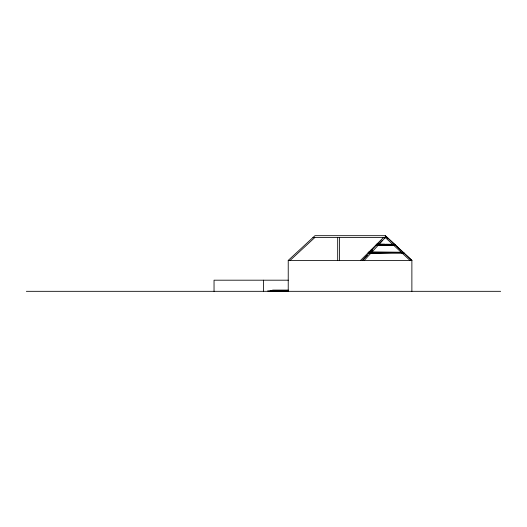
<?xml version="1.0" encoding="UTF-8"?>
<svg xmlns="http://www.w3.org/2000/svg" width="527" height="527" viewBox="0 0 527 527"><rect width="100%" height="100%" fill="white"/><g stroke="black" fill="none" stroke-linecap="round" stroke-linejoin="round"><path stroke-width="0.79" d="M375.744 245.22L376.436 245.134L376.733 244.238L377.971 244.225M403.175 252.314L404.09 253.164L403.168 252.361M369.486 253.335L368.156 252.815L369.012 253.217L368.156 252.815L369.849 252.308L370.725 250.246L372.576 250.246L371.7 252.321L370.619 253.237L402.272 253.237M378.86 245.424L393.821 245.424L377.398 245.424M364.269 260.41L385.29 237.532L385.29 235.681L314.962 235.681L288.229 260.41L288.229 291.319M376.436 245.134L377.273 244.238M395.375 245.147L393.517 245.147L395.421 245.101L394.466 244.304M360.56 260.41L383.439 237.532L362.418 260.41L367.312 255.516M371.436 251.392L372.576 250.246L369.849 252.301L369.012 251.959L370.863 251.959L369.849 252.301L369.012 251.959M378.399 245.22L395.553 245.22L393.603 245.22L392.536 244.218L388.61 244.903L386.858 244.258L385.566 244.706L384.578 244.258L379.091 244.258L378.294 245.134L378.162 244.66L382.497 240.325M384.176 238.652L385.29 237.532L410.019 260.41M290.081 260.41L314.81 237.532M378.234 244.903L380.072 244.35L378.221 245.002M378.254 244.923L379.506 244.258M370.178 253.276L401.258 252.301L402.193 253.164M312.959 237.532L387.286 237.532L387.819 238.158M376.733 244.238L394.565 244.304M369.842 252.321L401.278 252.321L371.7 251.972M288.229 260.41L411.877 260.41L411.877 291.319M288.229 280.193L214.041 280.193L214.041 291.319M272.597 290.087L288.229 290.087M270.127 290.496L288.229 290.496M267.65 290.911L288.229 290.911M26.35 291.319L500.65 291.319M378.162 244.66L378.577 244.271L395.395 245.081L394.512 244.258M388.01 244.258L388.61 244.903M339.54 237.532L339.54 260.41M337.688 237.532L337.688 260.41M263.5 280.193L263.5 291.319M378.59 244.218L378.294 245.134L378.59 244.218M411.877 260.41L385.29 235.681L411.877 260.41"/></g></svg>
